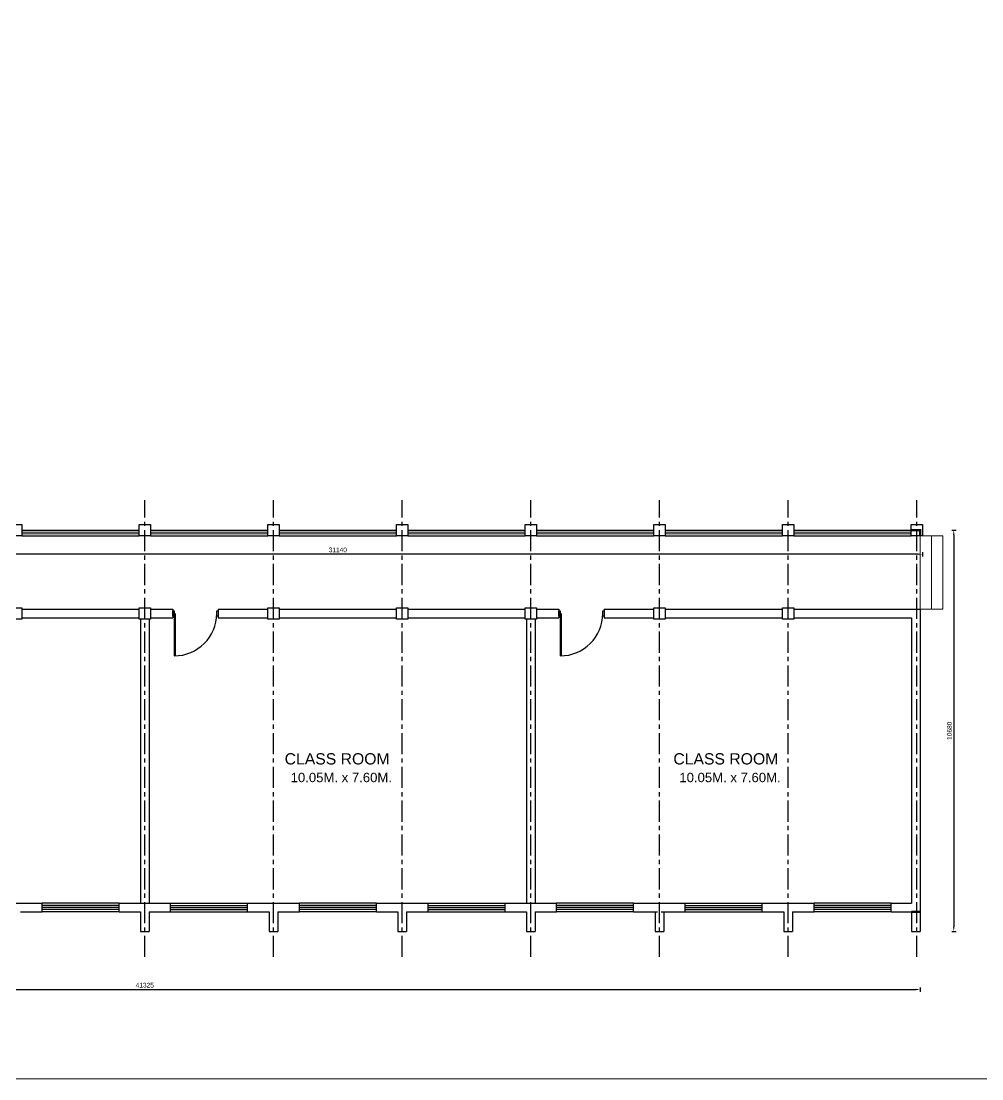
# Model space of a CAD drawing. Extents: x 348043 to 758301, y 133827 to 256568.
# Drawn here: x 553522 to 579105, y 133827 to 161983 of the extents above; entities that cross this region are included whole.
import ezdxf

# ---------------------------------------------------------------- set-up
doc = ezdxf.new("R2010")
doc.units = 0
doc.header["$LTSCALE"] = 900
doc.header["$MEASUREMENT"] = 0
doc.header["$PDMODE"] = 34
doc.linetypes.add('CENTER', pattern=[2, 1.25, -0.25, 0.25, -0.25])
doc.layers.get('DEFPOINTS').update_dxf_attribs({"color": 3, "linetype": 'CONTINUOUS'})
doc.layers.add('COL', color=6, linetype='CONTINUOUS', lineweight=25)
doc.layers.add('door', color=163, linetype='CONTINUOUS')
doc.layers.add('TEXT', color=2, linetype='CONTINUOUS')
doc.styles.add('ROMANS', font='arial.ttf')
doc.dimstyles.new('MSADIM', dxfattribs={"dimscale": 50, "dimtxt": 2.5, "dimasz": 2.5, "dimexe": 1.2, "dimexo": 1, "dimgap": 1, "dimtad": 1, "dimdec": 0, "dimzin": 1, "dimdsep": 46, "dimtxsty": 'ROMANS', "dimcen": 0, "dimclrd": 3, "dimclrt": 6, "dimadec": 0, "dimazin": 0, "dimtfac": 1, "dimtdec": 0, "dimtofl": 0, "dimtmove": 0, "dimatfit": 3, "dimfxl": 1, "dimtvp": 0.1, "dimtolj": 1, "dimtzin": 1, "dimarcsym": 0})

# ---------------------------------------------------------------- blocks, each defined once
blk = doc.blocks.new('*D60')
at = {"layer": 'DEFPOINTS', "color": 0, "lineweight": 50, "ltscale": 1.25}
for p in [(577464, 137753), (536139, 137487), (577464, 136206)]:
    blk.add_point(p, dxfattribs=at)
at = {"layer": 'door', "color": 0, "lineweight": -2, "ltscale": 1.25}
for p, q in [((536139, 136256), (536139, 136146)), ((577464, 136256), (577464, 136146))]:
    blk.add_line(p, q, dxfattribs=at)
at = {"layer": 'door', "color": 3, "lineweight": -2, "ltscale": 1.25}
blk.add_line((536264, 136206), (577339, 136206), dxfattribs=at)
at = {"layer": 'door', "color": 3, "lineweight": 50, "ltscale": 1.25}
for points in [[(536264, 136226), (536264, 136185), (536139, 136206)], [(577339, 136226), (577339, 136185), (577464, 136206)]]:
    blk.add_solid(points, dxfattribs=at)
at = {"layer": 'door', "color": 6, "lineweight": 50, "ltscale": 1.25, "insert": (556814, 136320), "char_height": 125, "attachment_point": 5, "style": 'ROMANS'}
blk.add_mtext('\\A1;41325', dxfattribs=at)
blk = doc.blocks.new('*D66')
at = {"layer": 'DEFPOINTS', "color": 0, "lineweight": 50, "ltscale": 1.25}
for p in [(546384, 148283), (577524, 148283), (546384, 147794)]:
    blk.add_point(p, dxfattribs=at)
at = {"layer": 'door', "color": 0, "lineweight": -2, "ltscale": 1.25}
for p, q in [((546384, 147844), (546384, 147734)), ((577524, 147844), (577524, 147734))]:
    blk.add_line(p, q, dxfattribs=at)
at = {"layer": 'door', "color": 3, "lineweight": -2, "ltscale": 1.25}
blk.add_line((577399, 147794), (546509, 147794), dxfattribs=at)
at = {"layer": 'door', "color": 3, "lineweight": 50, "ltscale": 1.25}
for points in [[(546509, 147815), (546509, 147774), (546384, 147794)], [(577399, 147815), (577399, 147774), (577524, 147794)]]:
    blk.add_solid(points, dxfattribs=at)
at = {"layer": 'door', "color": 6, "lineweight": 50, "ltscale": 1.25, "insert": (561954, 147908), "char_height": 125, "attachment_point": 5, "style": 'ROMANS'}
blk.add_mtext('\\A1;31140', dxfattribs=at)
blk = doc.blocks.new('*D68')
at = {"layer": 'DEFPOINTS', "color": 0, "lineweight": 50, "ltscale": 1.25}
for p in [(577224, 148433), (577464, 137753), (578357, 137753)]:
    blk.add_point(p, dxfattribs=at)
at = {"layer": 'door', "color": 0, "lineweight": -2, "ltscale": 1.25}
for p, q in [((578307, 148433), (578417, 148433)), ((578307, 137753), (578417, 137753))]:
    blk.add_line(p, q, dxfattribs=at)
at = {"layer": 'door', "color": 3, "lineweight": -2, "ltscale": 1.25}
blk.add_line((578357, 148308), (578357, 137878), dxfattribs=at)
at = {"layer": 'door', "color": 3, "lineweight": 50, "ltscale": 1.25}
for points in [[(578336, 148308), (578378, 148308), (578357, 148433)], [(578336, 137878), (578378, 137878), (578357, 137753)]]:
    blk.add_solid(points, dxfattribs=at)
at = {"layer": 'door', "color": 6, "lineweight": 50, "ltscale": 1.25, "insert": (578243, 143093), "char_height": 125, "attachment_point": 5, "rotation": 90, "style": 'ROMANS'}
blk.add_mtext('\\A1;10680', dxfattribs=at)

msp = doc.modelspace()

# ---------------------------------------------------------------- linework, layer by layer
at = {"layer": 'COL'}
for points in [[(553539.2, 148583.4), (553539.2, 148283.4), (553239.2, 148283.4), (553239.2, 148583.4)], [(556964.2, 148583.4), (556964.2, 148283.4), (556664.2, 148283.4), (556664.2, 148583.4)], [(560389.2, 148583.4), (560389.2, 148283.4), (560089.2, 148283.4), (560089.2, 148583.4)], [(563819.2, 148583.4), (563819.2, 148283.4), (563519.2, 148283.4), (563519.2, 148583.4)], [(567244.2, 148583.4), (567244.2, 148283.4), (566944.2, 148283.4), (566944.2, 148583.4)], [(570669.2, 148583.4), (570669.2, 148283.4), (570369.2, 148283.4), (570369.2, 148583.4)], [(574099.2, 148583.4), (574099.2, 148283.4), (573799.2, 148283.4), (573799.2, 148583.4)], [(577524.2, 148583.4), (577524.2, 148283.4), (577224.2, 148283.4), (577224.2, 148583.4)], [(553539.2, 146368.4), (553539.2, 146068.4), (553239.2, 146068.4), (553239.2, 146368.4)], [(556964.2, 146368.4), (556964.2, 146068.4), (556664.2, 146068.4), (556664.2, 146368.4)], [(560389.2, 146368.4), (560389.2, 146068.4), (560089.2, 146068.4), (560089.2, 146368.4)], [(563819.2, 146368.4), (563819.2, 146068.4), (563519.2, 146068.4), (563519.2, 146368.4)], [(567244.2, 146368.4), (567244.2, 146068.4), (566944.2, 146068.4), (566944.2, 146368.4)], [(570669.2, 146368.4), (570669.2, 146068.4), (570369.2, 146068.4), (570369.2, 146368.4)], [(574099.2, 146368.4), (574099.2, 146068.4), (573799.2, 146068.4), (573799.2, 146368.4)]]:
    msp.add_lwpolyline(points, close=True, dxfattribs=at)
at = {"layer": 'door', "linetype": 'CENTER', "ltscale": 0.5}
for p, q in [((556814.2, 137071.2), (556814.2, 149231.4)), ((560239.2, 137071.2), (560239.2, 149231.4)), ((563669.2, 137071.2), (563669.2, 149231.4)), ((567094.2, 137071.2), (567094.2, 149231.4)), ((570519.2, 137071.2), (570519.2, 149231.4)), ((573949.2, 137071.2), (573949.2, 149231.4)), ((577374.2, 137071.2), (577374.2, 149231.4))]:
    msp.add_line(p, q, dxfattribs=at)
at = {"layer": 'door', "color": 3, "ltscale": 1.25}
for p, q in [((553539.2, 148433.4), (556664.2, 148433.4)), ((556964.2, 148433.4), (560089.2, 148433.4)), ((560389.2, 148433.4), (563514.2, 148433.4)), ((563819.2, 148433.4), (566944.2, 148433.4)), ((567244.2, 148433.4), (570369.2, 148433.4)), ((570669.2, 148433.4), (573794.2, 148433.4)), ((574099.2, 148433.4), (577224.2, 148433.4)), ((553539.2, 148283.4), (556664.2, 148283.4)), ((556964.2, 148283.4), (560089.2, 148283.4)), ((560389.2, 148283.4), (563514.2, 148283.4)), ((563819.2, 148283.4), (566944.2, 148283.4)), ((567244.2, 148283.4), (570369.2, 148283.4)), ((570669.2, 148283.4), (573794.2, 148283.4)), ((574099.2, 148283.4), (577224.2, 148283.4)), ((553539.2, 146333.4), (556664.2, 146333.4)), ((556964.2, 146333.4), (557564.2, 146333.4)), ((557564.2, 146333.4), (557564.2, 146103.4)), ((558764.2, 146333.4), (560089.2, 146333.4)), ((558764.2, 146333.4), (558764.2, 146103.4)), ((560389.2, 146333.4), (563519.2, 146333.4)), ((563819.2, 146333.4), (566944.2, 146333.4)), ((567244.2, 146333.4), (567844.2, 146333.4)), ((567844.2, 146333.4), (567844.2, 146103.4)), ((569044.2, 146333.4), (570369.2, 146333.4)), ((569044.2, 146333.4), (569044.2, 146103.4)), ((570669.2, 146333.4), (573799.2, 146333.4)), ((574099.2, 146333.4), (577464.2, 146333.4)), ((577464.2, 146333.4), (577464.2, 137753.4)), ((553539.2, 146103.4), (556664.2, 146103.4)), ((556699.2, 146068.4), (556699.2, 138503.4)), ((556929.2, 146068.4), (556929.2, 138503.4)), ((556964.2, 146103.4), (557564.2, 146103.4)), ((558764.2, 146103.4), (560089.2, 146103.4)), ((560389.2, 146103.4), (563519.2, 146103.4)), ((563819.2, 146103.4), (566944.2, 146103.4)), ((566979.2, 146068.4), (566979.2, 138503.4)), ((567209.2, 146068.4), (567209.2, 138503.4)), ((567244.2, 146103.4), (567844.2, 146103.4)), ((569044.2, 146103.4), (570369.2, 146103.4)), ((570669.2, 146103.4), (573799.2, 146103.4)), ((574099.2, 146103.4), (577234.2, 146103.4)), ((577234.2, 146103.4), (577234.2, 138503.4)), ((552696.7, 138503.4), (554081.7, 138503.4)), ((553504.2, 138273.4), (554081.7, 138273.4)), ((554081.7, 138273.4), (554081.7, 138503.4)), ((556131.7, 138503.4), (557496.7, 138503.4)), ((556131.7, 138273.4), (556131.7, 138503.4)), ((556131.7, 138273.4), (556699.2, 138273.4)), ((556699.2, 138273.4), (556699.2, 137753.4)), ((556929.2, 138273.4), (557496.7, 138273.4)), ((556929.2, 138273.4), (556929.2, 137753.4)), ((557496.7, 138273.4), (557496.7, 138503.4)), ((559546.7, 138503.4), (560931.7, 138503.4)), ((559546.7, 138273.4), (559546.7, 138503.4)), ((559546.7, 138273.4), (560124.2, 138273.4)), ((560124.2, 138273.4), (560124.2, 137753.4)), ((560354.2, 138273.4), (560931.7, 138273.4)), ((560354.2, 138273.4), (560354.2, 137753.4)), ((560931.7, 138273.4), (560931.7, 138503.4)), ((562981.7, 138503.4), (564356.7, 138503.4)), ((562981.7, 138273.4), (562981.7, 138503.4)), ((562981.7, 138273.4), (563554.2, 138273.4)), ((563554.2, 138273.4), (563554.2, 137753.4)), ((563784.2, 138273.4), (564356.7, 138273.4)), ((563784.2, 138273.4), (563784.2, 137753.4)), ((564356.7, 138273.4), (564356.7, 138503.4)), ((566406.7, 138503.4), (567781.7, 138503.4)), ((566406.7, 138273.4), (566406.7, 138503.4)), ((566406.7, 138273.4), (566979.2, 138273.4)), ((566979.2, 138273.4), (566979.2, 137753.4)), ((567209.2, 138273.4), (567781.7, 138273.4)), ((567209.2, 138273.4), (567209.2, 137753.4)), ((567781.7, 138273.4), (567781.7, 138503.4)), ((569831.7, 138503.4), (571206.7, 138503.4)), ((569831.7, 138273.4), (569831.7, 138503.4)), ((569831.7, 138273.4), (570464.1, 138273.4)), ((570404.2, 138273.4), (570404.2, 137753.4)), ((570569, 138273.4), (571206.7, 138273.4)), ((570634.2, 138273.4), (570634.2, 137753.4)), ((571206.7, 138273.4), (571206.7, 138503.4)), ((573256.7, 138503.4), (574641.7, 138503.4)), ((573256.7, 138273.4), (573256.7, 138503.4)), ((573256.7, 138273.4), (573834.2, 138273.4)), ((573834.2, 138273.4), (573834.2, 137753.4)), ((574064.2, 138273.4), (574641.7, 138273.4)), ((574064.2, 138273.4), (574064.2, 137753.4)), ((574641.7, 138273.4), (574641.7, 138503.4)), ((576691.7, 138503.4), (577234.2, 138503.4)), ((576691.7, 138273.4), (576691.7, 138503.4)), ((576691.7, 138273.4), (577234.2, 138273.4)), ((577234.2, 138273.4), (577234.2, 137753.4)), ((577464.2, 138273.4), (577464.2, 137753.4)), ((556699.2, 137753.4), (556929.2, 137753.4)), ((560124.2, 137753.4), (560354.2, 137753.4)), ((563554.2, 137753.4), (563784.2, 137753.4)), ((566979.2, 137753.4), (567209.2, 137753.4)), ((570404.2, 137753.4), (570634.2, 137753.4)), ((573834.2, 137753.4), (574064.2, 137753.4)), ((577234.2, 137753.4), (577464.2, 137753.4))]:
    msp.add_line(p, q, dxfattribs=at)
at = {"layer": 'door', "color": 1, "lineweight": 50, "ltscale": 1.25}
for p, q in [((577224.2, 148433.4), (577488, 148433.4)), ((577464.2, 148283.4), (577464.2, 148464)), ((577234.2, 138273.4), (577464.2, 138273.4))]:
    msp.add_line(p, q, dxfattribs=at)
at = {"layer": 'door', "color": 5, "lineweight": 5, "ltscale": 1.25}
for p, q in [((553539.2, 148383.4), (556664.2, 148383.4)), ((553539.2, 148333.4), (556664.2, 148333.4)), ((556964.2, 148383.4), (560089.2, 148383.4)), ((556964.2, 148333.4), (560089.2, 148333.4)), ((560389.2, 148383.4), (563514.2, 148383.4)), ((560389.2, 148333.4), (563514.2, 148333.4)), ((563819.2, 148383.4), (566944.2, 148383.4)), ((563819.2, 148333.4), (566944.2, 148333.4)), ((567244.2, 148383.4), (570369.2, 148383.4)), ((567244.2, 148333.4), (570369.2, 148333.4)), ((570669.2, 148383.4), (573794.2, 148383.4)), ((570669.2, 148333.4), (573794.2, 148333.4)), ((574099.2, 148383.4), (577224.2, 148383.4)), ((574099.2, 148333.4), (577224.2, 148333.4))]:
    msp.add_line(p, q, dxfattribs=at)
at = {"layer": 'door', "color": 4, "lineweight": 20, "ltscale": 1.25}
for p, q in [((577464.2, 146333.4), (577464.2, 148283.4)), ((577524.2, 148283.4), (578064.2, 148283.4)), ((577764.2, 146333.4), (577764.2, 148283.4)), ((578064.2, 146333.4), (578064.2, 148283.4)), ((577464.2, 146333.4), (578064.2, 146333.4))]:
    msp.add_line(p, q, dxfattribs=at)
at = {"layer": 'door', "color": 13, "ltscale": 1.25}
for p, q in [((557599.4, 146216.2), (557599.4, 145086.6)), ((557622.8, 146216.2), (557622.8, 145086.6)), ((567879.4, 146216.2), (567879.4, 145086.6)), ((567902.8, 146216.2), (567902.8, 145086.6)), ((556131.7, 138503.4), (554081.7, 138503.4)), ((556131.7, 138438.4), (554081.7, 138438.4)), ((556131.7, 138388.4), (554081.7, 138388.4)), ((556131.7, 138338.4), (554081.7, 138338.4)), ((556131.7, 138273.4), (554081.7, 138273.4)), ((557496.7, 138503.4), (559546.7, 138503.4)), ((557496.7, 138438.4), (559546.7, 138438.4)), ((557496.7, 138388.4), (559546.7, 138388.4)), ((557496.7, 138338.4), (559546.7, 138338.4)), ((557496.7, 138273.4), (559546.7, 138273.4)), ((562981.7, 138503.4), (560931.7, 138503.4)), ((562981.7, 138438.4), (560931.7, 138438.4)), ((562981.7, 138388.4), (560931.7, 138388.4)), ((562981.7, 138338.4), (560931.7, 138338.4)), ((562981.7, 138273.4), (560931.7, 138273.4)), ((564356.7, 138503.4), (566406.7, 138503.4)), ((564356.7, 138438.4), (566406.7, 138438.4)), ((564356.7, 138388.4), (566406.7, 138388.4)), ((564356.7, 138338.4), (566406.7, 138338.4)), ((564356.7, 138273.4), (566406.7, 138273.4)), ((569831.7, 138503.4), (567781.7, 138503.4)), ((569831.7, 138438.4), (567781.7, 138438.4)), ((569831.7, 138388.4), (567781.7, 138388.4)), ((569831.7, 138338.4), (567781.7, 138338.4)), ((569831.7, 138273.4), (567781.7, 138273.4)), ((571206.7, 138503.4), (573256.7, 138503.4)), ((571206.7, 138438.4), (573256.7, 138438.4)), ((571206.7, 138388.4), (573256.7, 138388.4)), ((571206.7, 138338.4), (573256.7, 138338.4)), ((571206.7, 138273.4), (573256.7, 138273.4)), ((576691.7, 138503.4), (574641.7, 138503.4)), ((576691.7, 138438.4), (574641.7, 138438.4)), ((576691.7, 138388.4), (574641.7, 138388.4)), ((576691.7, 138338.4), (574641.7, 138338.4)), ((576691.7, 138273.4), (574641.7, 138273.4))]:
    msp.add_line(p, q, dxfattribs=at)
at = {"layer": 'door', "color": 3, "lineweight": 5, "ltscale": 1.25}
msp.add_lwpolyline([(529956.6, 186893.9), (579792.7, 186893.9), (579792.7, 133827.1), (529956.6, 133827.1)], close=True, dxfattribs=at)
at = {"layer": 'door', "color": 13, "ltscale": 1.25}
for points in [[(557564.2, 146287), (557599.4, 146287), (557599.4, 146145.4), (557564.2, 146145.4)], [(558728.9, 146287), (558764.2, 146287), (558764.2, 146145.4), (558728.9, 146145.4)], [(567844.2, 146287), (567879.4, 146287), (567879.4, 146145.4), (567844.2, 146145.4)], [(569008.9, 146287), (569044.2, 146287), (569044.2, 146145.4), (569008.9, 146145.4)]]:
    msp.add_lwpolyline(points, close=True, dxfattribs=at)
for centre in [(557599.4, 146216.2), (567879.4, 146216.2)]:
    msp.add_arc(centre, 1129.6, 270, 0, dxfattribs=at)

# ---------------------------------------------------------------- texts
at = {"layer": 'TEXT', "color": 4, "style": 'ROMANS'}
for s, height, p in [('CLASS ROOM', 300, (560539, 142195.8)), ('CLASS ROOM', 300, (570890, 142195.8)), ('10.05M. x 7.60M.', 250, (560698.4, 141724.5)), ('10.05M. x 7.60M.', 250, (571049.4, 141724.5))]:
    msp.add_text(s, height=height, dxfattribs=at).set_placement(p)

# ---------------------------------------------------------------- dimensions: what is measured, and where the dimension line sits
at = {"layer": 'door', "color": 1, "lineweight": 50, "ltscale": 1.25}
dim = msp.add_linear_dim(base=(578357, 137753.4), p1=(577224.2, 148433.4), p2=(577464.2, 137753.4), angle=90, dimstyle='MSADIM', override={"dimfxlon": 1}, dxfattribs=at)
dim.commit()
dim.dimension.update_dxf_attribs({"geometry": '*D68', "text_midpoint": (578243.2, 143093.4)})
dim = msp.add_linear_dim(base=(546384.2, 147794.5), p1=(577524.2, 148283.4), p2=(546384.2, 148283.4), dimstyle='MSADIM', override={"dimfxlon": 1}, dxfattribs=at)
dim.commit()
dim.dimension.update_dxf_attribs({"geometry": '*D66', "text_midpoint": (561954.2, 147908.3)})
dim = msp.add_linear_dim(base=(577464.2, 136205.6), p1=(536139.2, 137486.6), p2=(577464.2, 137753.4), dimstyle='MSADIM', override={"dimfxlon": 1}, dxfattribs=at)
dim.commit()
dim.dimension.update_dxf_attribs({"geometry": '*D60', "text_midpoint": (556814.2, 136205.6), "dimtype": 160})

doc.saveas('drawing.dxf')
